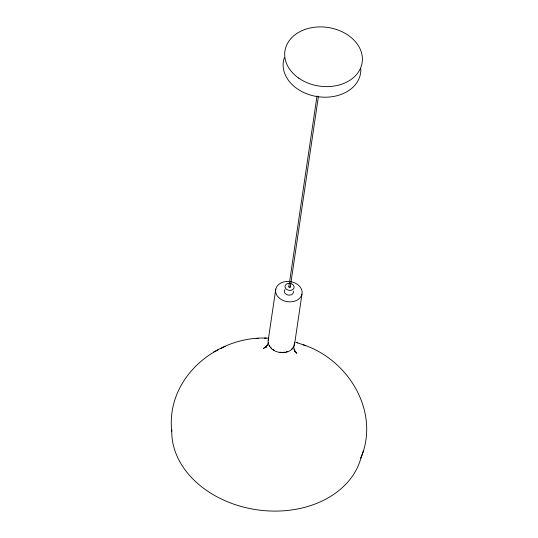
<?xml version="1.0" encoding="UTF-8"?>
<svg xmlns="http://www.w3.org/2000/svg" width="538" height="538" viewBox="0 0 538 538"><rect width="100%" height="100%" fill="white"/><g stroke="black" fill="none" stroke-linecap="round" stroke-linejoin="round"><path stroke-width="0.81" d="M268.26 339.915L275.759 289.128M288.859 286.68L317.023 95.946M290.264 287.104L318.429 96.369M294.461 344.966L301.959 294.178A13.356 10.141 8.4 0 0 284.246 281.818A13.356 10.141 8.4 0 0 280.372 298.967A13.356 10.141 8.4 0 0 301.959 294.178M361.146 457.428C380.01 411.341 348.328 359.512 303.19 344.771M360.897 458.127L363.513 450.508M268.193 343.291L265.772 347.629L266.418 346.64M267.5 345.315L263.378 348.563L266.182 346.613M268.368 338.167C217.197 335.147 165.697 377.656 171.756 431.348M213.64 352.074L218.495 349.666M220.889 348.449L225.254 346.29M256.108 338.557L258.596 338.463M264.407 338.167L266.102 338.106M305.423 345.537L296.068 342.35L297.548 342.854M294.488 350.621L296.66 353.278L294.104 349.626M294.38 350.601L294.737 351.731L293.506 346.095M292.726 347.857A12.986 9.859 8.4 0 1 291.307 349.377M287.386 351.57A12.986 9.859 8.4 0 1 286.236 351.913M285.039 352.161A12.986 9.859 8.4 0 1 280.022 352.208M274.118 350.191A12.986 9.859 8.4 0 1 273.102 349.545M271.32 348.059A12.986 9.859 8.4 0 1 270.574 347.225M269.928 346.351A12.986 9.859 8.4 0 1 269.39 345.436M268.67 343.533A12.986 9.859 8.4 0 1 268.489 342.558M268.502 340.621A12.986 9.859 8.4 0 1 268.697 339.673M294.212 344.259A12.986 9.859 8.4 0 1 294.024 345.208M361.475 455.814A95.979 72.872 8.4 0 1 257.917 509.937A95.979 72.872 8.4 0 1 171.79 429.754M290.332 283.479A4.6 3.497 8.4 0 1 293.21 289.236A4.6 3.497 8.4 0 1 285.422 288.133A4.6 3.497 8.4 0 1 289.74 283.391M293.324 291.152A4.6 3.497 8.4 0 1 288.086 295.066A4.6 3.497 8.4 0 1 284.985 289.545M294.595 342.316A13.356 10.141 8.4 0 1 279.982 352.484A13.356 10.141 8.4 0 1 268.664 338.644M290.278 286.808A0.74 0.558 8.4 0 1 289.343 287.413A0.74 0.558 8.4 0 1 289.061 286.445M360.803 68.548A39.032 29.637 8.4 0 1 317.958 96.706A39.032 29.637 8.4 0 1 284.313 57.714M298.724 78.138A39.032 29.637 8.4 0 0 361.845 64.143A39.032 29.637 8.4 0 0 310.063 28.01A39.032 29.637 8.4 0 0 298.724 78.138"/></g></svg>
